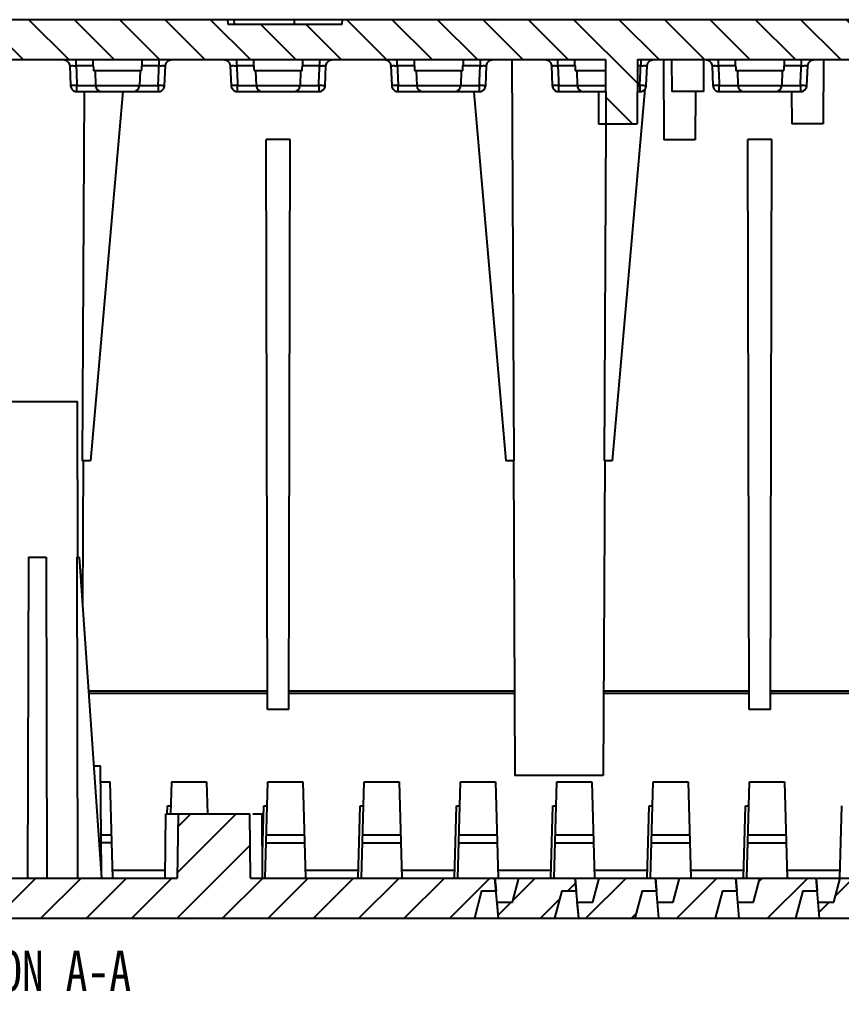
# Model space of a CAD drawing. Header units: millimetres. Extents: x 2151 to 2806, y 681 to 1136.
# Drawn here: x 2315.4 to 2366.6, y 854.1 to 914.6 of the extents above; entities that cross this region are included whole.
import ezdxf
from ezdxf.enums import TextEntityAlignment as Align

# ---------------------------------------------------------------- set-up
doc = ezdxf.new("R2010")
doc.units = ezdxf.units.MM
doc.layers.add('hatch', color=56, linetype='Continuous', lineweight=9)
doc.styles.add('wuwei', font='SimSun.ttf', dxfattribs={"width": 0.8, "oblique": 10})

msp = doc.modelspace()

# ---------------------------------------------------------------- hatches: boundary and pattern name
at = {"linetype": 'Continuous'}
h = msp.add_hatch(dxfattribs=at)
h.set_pattern_fill('DEFAULT__1', color=2, scale=2, angle=135, style=0, pattern_type=0)
h.set_pattern_definition([(135, (2154.8328, 809.893), (-1.414214, -1.414214), [])])
edge = h.paths.add_edge_path()
edge.add_line((2210.927, 914.648), (2219.494, 914.648))
edge.add_line((2219.51, 914.348), (2219.494, 914.648))
edge.add_line((2219.51, 914.348), (2220.279, 914.348))
edge.add_line((2220.279, 914.348), (2220.294, 914.648))
edge.add_line((2220.294, 914.648), (2297.494, 914.648))
edge.add_line((2297.51, 914.348), (2297.494, 914.648))
edge.add_line((2297.51, 914.348), (2304.633, 914.348))
edge.add_line((2304.633, 914.348), (2304.653, 914.648))
edge.add_line((2304.653, 914.648), (2328.336, 914.648))
edge.add_line((2328.336, 914.648), (2328.356, 914.348))
edge.add_line((2328.356, 914.348), (2335.479, 914.348))
edge.add_line((2335.479, 914.348), (2335.494, 914.648))
edge.add_line((2335.494, 914.648), (2412.694, 914.648))
edge.add_line((2412.71, 914.348), (2412.694, 914.648))
edge.add_line((2412.71, 914.348), (2413.479, 914.348))
edge.add_line((2413.479, 914.348), (2413.494, 914.648))
edge.add_line((2413.494, 914.648), (2422.061, 914.648))
edge.add_spline(control_points=[(2422.061, 914.648), (2423.201, 914.648), (2424.02, 913.857), (2424.06, 912.718)], knot_values=[0, 0, 0, 0, 1, 1, 1, 1], weights=[1, 0.812893, 0.812893, 1], degree=3, periodic=0)
edge.add_line((2425.494, 871.648), (2424.06, 912.718))
edge.add_line((2423.993, 871.648), (2425.494, 871.648))
edge.add_line((2423.953, 872.798), (2423.993, 871.648))
edge.add_line((2422.953, 872.798), (2423.953, 872.798))
edge.add_line((2422.953, 872.798), (2421.579, 912.148))
edge.add_line((2418.367, 912.148), (2421.579, 912.148))
edge.add_line((2418.367, 912.148), (2418.359, 909.086))
edge.add_line((2417.667, 909.086), (2418.359, 909.086))
edge.add_line((2417.667, 909.086), (2417.667, 872.798))
edge.add_line((2417.667, 872.798), (2417.639, 867.548))
edge.add_line((2416.139, 867.548), (2417.639, 867.548))
edge.add_line((2416.021, 912.648), (2416.139, 867.548))
edge.add_line((2413.758, 912.648), (2416.021, 912.648))
edge.add_line((2413.758, 912.648), (2413.639, 867.548))
edge.add_line((2412.139, 867.548), (2413.639, 867.548))
edge.add_line((2411.906, 912.148), (2412.139, 867.548))
edge.add_line((2353.873, 912.148), (2411.906, 912.148))
edge.add_line((2353.873, 912.148), (2353.852, 908.148))
edge.add_line((2351.894, 908.148), (2353.852, 908.148))
edge.add_line((2351.873, 912.148), (2351.894, 908.148))
edge.add_line((2279.116, 912.148), (2351.873, 912.148))
edge.add_line((2279.116, 912.148), (2279.095, 908.148))
edge.add_line((2277.137, 908.148), (2279.095, 908.148))
edge.add_line((2277.116, 912.148), (2277.137, 908.148))
edge.add_line((2221.083, 912.148), (2277.116, 912.148))
edge.add_line((2221.083, 912.148), (2220.849, 867.548))
edge.add_line((2219.349, 867.548), (2220.849, 867.548))
edge.add_line((2219.231, 912.648), (2219.349, 867.548))
edge.add_line((2216.968, 912.648), (2219.231, 912.648))
edge.add_line((2216.968, 912.648), (2216.849, 867.548))
edge.add_line((2215.349, 867.548), (2216.849, 867.548))
edge.add_line((2215.322, 872.798), (2215.349, 867.548))
edge.add_line((2215.322, 872.798), (2215.322, 910.836))
edge.add_line((2214.625, 910.836), (2215.322, 910.836))
edge.add_line((2214.622, 912.148), (2214.625, 910.836))
edge.add_line((2211.41, 912.148), (2214.622, 912.148))
edge.add_line((2211.41, 912.148), (2210.036, 872.798))
edge.add_line((2209.036, 872.798), (2210.036, 872.798))
edge.add_line((2209.036, 872.798), (2208.996, 871.648))
edge.add_line((2207.494, 871.648), (2208.996, 871.648))
edge.add_line((2207.494, 871.648), (2208.929, 912.718))
edge.add_spline(control_points=[(2210.927, 914.648), (2209.788, 914.648), (2208.968, 913.857), (2208.929, 912.718)], knot_values=[0, 0, 0, 0, 1, 1, 1, 1], weights=[1, 0.812893, 0.812893, 1], degree=3, periodic=0)
h = msp.add_hatch(dxfattribs=at)
h.set_pattern_fill('B', color=2, scale=2, angle=45, style=0, pattern_type=0)
h.set_pattern_definition([(45, (2154.8328, 809.893), (-1.414214, 1.414214), [])])
edge = h.paths.add_edge_path()
edge.add_line((2217.578, 858.648), (2222.095, 858.648))
edge.add_line((2217.578, 858.648), (2217.494, 861.848))
edge.add_line((2217.494, 861.848), (2211.039, 861.848))
edge.add_line((2211.039, 861.848), (2210.906, 865.648))
edge.add_line((2210.906, 865.648), (2207.704, 865.648))
edge.add_line((2207.704, 865.648), (2207.512, 871.148))
edge.add_line((2207.512, 871.148), (2207.794, 871.148))
edge.add_line((2207.794, 871.148), (2207.821, 871.648))
edge.add_line((2207.821, 871.648), (2208.996, 871.648))
edge.add_line((2209.024, 872.448), (2208.996, 871.648))
edge.add_line((2209.231, 872.648), (2209.024, 872.448))
edge.add_line((2209.231, 872.648), (2209.961, 872.648))
edge.add_line((2210.153, 867.148), (2209.961, 872.648))
edge.add_line((2212.354, 867.148), (2210.153, 867.148))
edge.add_line((2212.47, 863.831), (2212.354, 867.148))
edge.add_spline(control_points=[(2212.47, 863.831), (2212.48, 863.546), (2212.685, 863.348), (2212.97, 863.348)], knot_values=[0, 0, 0, 0, 1, 1, 1, 1], weights=[1, 0.812893, 0.812893, 1], degree=3, periodic=0)
edge.add_line((2218.956, 863.348), (2212.97, 863.348))
edge.add_line((2219.013, 861.148), (2218.956, 863.348))
edge.add_line((2219.013, 861.148), (2221.56, 861.148))
edge.add_line((2221.56, 861.148), (2221.594, 860.148))
edge.add_line((2224.19, 860.148), (2221.594, 860.148))
edge.add_line((2224.19, 860.148), (2224.095, 857.438))
edge.add_spline(control_points=[(2224.095, 857.438), (2224.089, 857.267), (2223.966, 857.148), (2223.795, 857.148)], knot_values=[0, 0, 0, 0, 1, 1, 1, 1], weights=[1, 0.812893, 0.812893, 1], degree=3, periodic=0)
edge.add_line((2222.933, 857.148), (2223.795, 857.148))
edge.add_spline(control_points=[(2222.932, 857.148), (2222.359, 857.148), (2222.667, 858.648), (2222.094, 858.648)], knot_values=[0, 0, 0, 0, 1, 1, 1, 1], degree=3, periodic=0)
edge = h.paths.add_edge_path()
edge.add_line((2425.285, 865.648), (2425.477, 871.148))
edge.add_line((2425.285, 865.648), (2422.083, 865.648))
edge.add_line((2422.083, 865.648), (2421.967, 862.331))
edge.add_spline(control_points=[(2421.467, 861.848), (2421.752, 861.848), (2421.957, 862.046), (2421.967, 862.331)], knot_values=[0, 0, 0, 0, 1, 1, 1, 1], weights=[1, 0.812893, 0.812893, 1], degree=3, periodic=0)
edge.add_line((2421.467, 861.848), (2415.494, 861.848))
edge.add_line((2415.494, 861.848), (2415.494, 858.648))
edge.add_line((2410.894, 858.648), (2415.494, 858.648))
edge.add_spline(control_points=[(2410.894, 858.648), (2410.322, 858.648), (2410.63, 857.148), (2410.057, 857.148)], knot_values=[0, 0, 0, 0, 1, 1, 1, 1], degree=3, periodic=0)
edge.add_line((2409.194, 857.148), (2410.056, 857.148))
edge.add_spline(control_points=[(2409.194, 857.148), (2409.023, 857.148), (2408.9, 857.267), (2408.894, 857.438)], knot_values=[0, 0, 0, 0, 1, 1, 1, 1], weights=[1, 0.812893, 0.812893, 1], degree=3, periodic=0)
edge.add_line((2408.894, 857.438), (2408.799, 860.148))
edge.add_line((2411.394, 860.148), (2408.799, 860.148))
edge.add_line((2411.394, 860.148), (2411.429, 861.148))
edge.add_line((2411.429, 861.148), (2413.976, 861.148))
edge.add_line((2414.033, 863.348), (2413.976, 861.148))
edge.add_line((2420.019, 863.348), (2414.033, 863.348))
edge.add_spline(control_points=[(2420.019, 863.348), (2420.304, 863.348), (2420.509, 863.546), (2420.519, 863.831)], knot_values=[0, 0, 0, 0, 1, 1, 1, 1], weights=[1, 0.812893, 0.812893, 1], degree=3, periodic=0)
edge.add_line((2420.634, 867.148), (2420.519, 863.831))
edge.add_line((2422.836, 867.148), (2420.634, 867.148))
edge.add_line((2422.836, 867.148), (2423.028, 872.648))
edge.add_line((2423.028, 872.648), (2423.758, 872.648))
edge.add_line((2423.758, 872.648), (2423.965, 872.448))
edge.add_line((2423.965, 872.448), (2423.993, 871.648))
edge.add_line((2423.993, 871.648), (2425.168, 871.648))
edge.add_line((2425.194, 871.148), (2425.168, 871.648))
edge.add_line((2425.194, 871.148), (2425.477, 871.148))
edge = h.paths.add_edge_path()
edge.add_line((2239.494, 858.648), (2343.713, 858.648))
edge.add_spline(control_points=[(2239.494, 858.648), (2238.922, 858.648), (2239.23, 857.148), (2238.657, 857.148)], knot_values=[0, 0, 0, 0, 1, 1, 1, 1], degree=3, periodic=0)
edge.add_line((2237.794, 857.148), (2238.657, 857.148))
edge.add_spline(control_points=[(2237.794, 857.148), (2237.623, 857.148), (2237.5, 857.267), (2237.494, 857.438)], knot_values=[0, 0, 0, 0, 1, 1, 1, 1], weights=[1, 0.812893, 0.812893, 1], degree=3, periodic=0)
edge.add_line((2237.294, 863.148), (2237.494, 857.438))
edge.add_line((2224.494, 863.148), (2237.294, 863.148))
edge.add_line((2224.494, 863.148), (2224.547, 864.648))
edge.add_line((2224.547, 864.648), (2239.933, 864.648))
edge.add_line((2239.994, 861.148), (2239.933, 864.648))
edge.add_line((2239.994, 861.148), (2325.212, 861.148))
edge.add_line((2325.258, 865.148), (2325.212, 861.148))
edge.add_line((2325.258, 865.148), (2329.731, 865.148))
edge.add_line((2329.777, 861.148), (2329.731, 865.148))
edge.add_line((2329.777, 861.148), (2344.994, 861.148))
edge.add_line((2344.994, 861.148), (2345.064, 860.348))
edge.add_line((2344.169, 860.348), (2345.064, 860.348))
edge.add_line((2344.169, 860.348), (2343.713, 858.648))
edge = h.paths.add_edge_path()
edge.add_line((2345.213, 858.648), (2348.713, 858.648))
edge.add_line((2345.213, 858.648), (2345.126, 859.648))
edge.add_line((2345.126, 859.648), (2346.093, 859.648))
edge.add_line((2346.093, 859.648), (2346.494, 861.148))
edge.add_line((2346.494, 861.148), (2349.994, 861.148))
edge.add_line((2349.994, 861.148), (2350.064, 860.348))
edge.add_line((2349.169, 860.348), (2350.064, 860.348))
edge.add_line((2349.169, 860.348), (2348.713, 858.648))
edge = h.paths.add_edge_path()
edge.add_line((2350.213, 858.648), (2353.713, 858.648))
edge.add_line((2350.213, 858.648), (2350.126, 859.648))
edge.add_line((2350.126, 859.648), (2351.093, 859.648))
edge.add_line((2351.093, 859.648), (2351.494, 861.148))
edge.add_line((2351.494, 861.148), (2354.994, 861.148))
edge.add_line((2354.994, 861.148), (2355.064, 860.348))
edge.add_line((2354.169, 860.348), (2355.064, 860.348))
edge.add_line((2354.169, 860.348), (2353.713, 858.648))
edge = h.paths.add_edge_path()
edge.add_line((2355.213, 858.648), (2358.713, 858.648))
edge.add_line((2355.213, 858.648), (2355.126, 859.648))
edge.add_line((2355.126, 859.648), (2356.093, 859.648))
edge.add_line((2356.093, 859.648), (2356.494, 861.148))
edge.add_line((2356.494, 861.148), (2359.994, 861.148))
edge.add_line((2359.994, 861.148), (2360.064, 860.348))
edge.add_line((2359.169, 860.348), (2360.064, 860.348))
edge.add_line((2359.169, 860.348), (2358.713, 858.648))
edge = h.paths.add_edge_path()
edge.add_line((2360.213, 858.648), (2363.713, 858.648))
edge.add_line((2360.213, 858.648), (2360.126, 859.648))
edge.add_line((2360.126, 859.648), (2361.093, 859.648))
edge.add_line((2361.093, 859.648), (2361.494, 861.148))
edge.add_line((2361.494, 861.148), (2364.994, 861.148))
edge.add_line((2364.994, 861.148), (2365.064, 860.348))
edge.add_line((2364.169, 860.348), (2365.064, 860.348))
edge.add_line((2364.169, 860.348), (2363.713, 858.648))
edge = h.paths.add_edge_path()
edge.add_line((2365.213, 858.648), (2368.713, 858.648))
edge.add_line((2365.213, 858.648), (2365.126, 859.648))
edge.add_line((2365.126, 859.648), (2366.093, 859.648))
edge.add_line((2366.093, 859.648), (2366.494, 861.148))
edge.add_line((2366.494, 861.148), (2369.994, 861.148))
edge.add_line((2369.994, 861.148), (2370.064, 860.348))
edge.add_line((2369.169, 860.348), (2370.064, 860.348))
edge.add_line((2369.169, 860.348), (2368.713, 858.648))
edge = h.paths.add_edge_path()
edge.add_line((2370.213, 858.648), (2373.713, 858.648))
edge.add_line((2370.213, 858.648), (2370.126, 859.648))
edge.add_line((2370.126, 859.648), (2371.093, 859.648))
edge.add_line((2371.093, 859.648), (2371.494, 861.148))
edge.add_line((2371.494, 861.148), (2374.994, 861.148))
edge.add_line((2374.994, 861.148), (2375.064, 860.348))
edge.add_line((2374.169, 860.348), (2375.064, 860.348))
edge.add_line((2374.169, 860.348), (2373.713, 858.648))
edge = h.paths.add_edge_path()
edge.add_line((2375.213, 858.648), (2378.713, 858.648))
edge.add_line((2375.213, 858.648), (2375.126, 859.648))
edge.add_line((2375.126, 859.648), (2375.194, 859.648))
edge.add_line((2375.258, 865.148), (2375.194, 859.648))
edge.add_line((2375.258, 865.148), (2379.731, 865.148))
edge.add_line((2379.777, 861.148), (2379.731, 865.148))
edge.add_line((2379.777, 861.148), (2379.994, 861.148))
edge.add_line((2379.994, 861.148), (2380.064, 860.348))
edge.add_line((2379.169, 860.348), (2380.064, 860.348))
edge.add_line((2379.169, 860.348), (2378.713, 858.648))
edge = h.paths.add_edge_path()
edge.add_line((2380.213, 858.648), (2383.713, 858.648))
edge.add_line((2380.126, 859.648), (2380.213, 858.648))
edge.add_line((2380.126, 859.648), (2381.093, 859.648))
edge.add_line((2381.093, 859.648), (2381.494, 861.148))
edge.add_line((2381.494, 861.148), (2384.994, 861.148))
edge.add_line((2384.994, 861.148), (2385.064, 860.348))
edge.add_line((2384.169, 860.348), (2385.064, 860.348))
edge.add_line((2384.169, 860.348), (2383.713, 858.648))
edge = h.paths.add_edge_path()
edge.add_line((2385.126, 859.648), (2386.093, 859.648))
edge.add_line((2386.093, 859.648), (2386.494, 861.148))
edge.add_line((2386.494, 861.148), (2392.994, 861.148))
edge.add_line((2392.994, 861.148), (2393.056, 864.648))
edge.add_line((2393.056, 864.648), (2408.442, 864.648))
edge.add_line((2408.442, 864.648), (2408.494, 863.148))
edge.add_line((2395.694, 863.148), (2408.494, 863.148))
edge.add_line((2395.694, 863.148), (2395.495, 857.438))
edge.add_spline(control_points=[(2395.195, 857.148), (2395.366, 857.148), (2395.489, 857.267), (2395.495, 857.438)], knot_values=[0, 0, 0, 0, 1, 1, 1, 1], weights=[1, 0.812893, 0.812893, 1], degree=3, periodic=0)
edge.add_line((2394.332, 857.148), (2395.195, 857.148))
edge.add_spline(control_points=[(2394.332, 857.148), (2393.759, 857.148), (2394.067, 858.648), (2393.494, 858.648)], knot_values=[0, 0, 0, 0, 1, 1, 1, 1], degree=3, periodic=0)
edge.add_line((2385.213, 858.648), (2393.494, 858.648))
edge.add_line((2385.213, 858.648), (2385.126, 859.648))

# ---------------------------------------------------------------- linework, layer by layer
at = {"color": 7, "linetype": 'Continuous'}
for p, q in [((2210.927, 914.648), (2422.061, 914.648)), ((2304.653, 914.648), (2328.336, 914.648)), ((2328.336, 914.648), (2328.356, 914.348)), ((2328.336, 914.648), (2328.356, 914.348)), ((2328.776, 914.348), (2328.747, 914.648)), ((2332.494, 914.648), (2332.494, 914.348)), ((2335.479, 914.348), (2335.494, 914.648)), ((2335.479, 914.348), (2335.494, 914.648)), ((2335.494, 914.648), (2412.694, 914.648)), ((2328.356, 914.348), (2335.479, 914.348)), ((2328.356, 914.348), (2335.479, 914.348)), ((2279.116, 912.148), (2351.873, 912.148)), ((2279.116, 912.148), (2351.873, 912.148)), ((2318.515, 911.765), (2318.566, 910.532)), ((2318.915, 911.762), (2318.915, 912.148)), ((2319.984, 911.762), (2318.915, 911.762)), ((2319.984, 911.762), (2319.98, 911.852)), ((2319.984, 911.762), (2319.989, 911.605)), ((2323, 911.605), (2323.005, 911.762)), ((2323.009, 911.852), (2323.005, 911.762)), ((2324.074, 911.762), (2323.005, 911.762)), ((2324.074, 912.148), (2324.074, 911.762)), ((2324.423, 910.532), (2324.474, 911.765)), ((2328.515, 911.765), (2328.566, 910.532)), ((2328.915, 911.762), (2328.915, 912.148)), ((2329.984, 911.762), (2328.915, 911.762)), ((2329.984, 911.762), (2329.98, 911.852)), ((2329.984, 911.762), (2329.989, 911.605)), ((2333, 911.605), (2333.005, 911.762)), ((2333.009, 911.852), (2333.005, 911.762)), ((2334.074, 911.762), (2333.005, 911.762)), ((2334.074, 912.148), (2334.074, 911.762)), ((2334.423, 910.532), (2334.474, 911.765)), ((2338.515, 911.765), (2338.566, 910.532)), ((2338.915, 911.762), (2338.915, 912.148)), ((2339.984, 911.762), (2338.915, 911.762)), ((2339.984, 911.762), (2339.98, 911.852)), ((2339.984, 911.762), (2339.989, 911.605)), ((2343, 911.605), (2343.005, 911.762)), ((2343.009, 911.852), (2343.005, 911.762)), ((2344.074, 911.762), (2343.005, 911.762)), ((2344.074, 912.148), (2344.074, 911.762)), ((2344.423, 910.532), (2344.474, 911.765)), ((2346.192, 887.148), (2346.072, 912.148)), ((2348.515, 911.765), (2348.566, 910.532)), ((2348.915, 911.762), (2348.915, 912.148)), ((2349.984, 911.762), (2348.915, 911.762)), ((2349.984, 911.762), (2349.98, 911.852)), ((2349.984, 911.762), (2349.989, 911.605)), ((2351.873, 912.148), (2351.894, 908.148)), ((2351.873, 912.148), (2351.894, 908.148)), ((2353.873, 912.148), (2353.852, 908.148)), ((2353.873, 912.148), (2353.852, 908.148)), ((2354.074, 911.762), (2353.871, 911.762)), ((2353.873, 912.148), (2411.906, 912.148)), ((2353.873, 912.148), (2411.906, 912.148)), ((2354.074, 912.148), (2354.074, 911.762)), ((2354.423, 910.532), (2354.474, 911.765)), ((2355.494, 912.148), (2355.521, 907.148)), ((2355.994, 912.148), (2356.005, 910.148)), ((2357.994, 912.148), (2357.984, 910.148)), ((2358.515, 911.765), (2358.566, 910.532)), ((2358.915, 911.762), (2358.915, 912.148)), ((2359.984, 911.762), (2358.915, 911.762)), ((2359.984, 911.762), (2359.98, 911.852)), ((2359.984, 911.762), (2359.989, 911.605)), ((2363, 911.605), (2363.005, 911.762)), ((2363.009, 911.852), (2363.005, 911.762)), ((2364.074, 911.762), (2363.005, 911.762)), ((2364.074, 912.148), (2364.074, 911.762)), ((2364.423, 910.532), (2364.474, 911.765)), ((2365.459, 912.148), (2365.438, 908.148)), ((2319.989, 911.605), (2319.995, 911.448)), ((2320.095, 911.448), (2319.995, 911.448)), ((2320.094, 911.448), (2320.126, 910.534)), ((2322.894, 911.448), (2320.095, 911.448)), ((2322.894, 911.448), (2322.863, 910.534)), ((2322.994, 911.448), (2322.894, 911.448)), ((2322.994, 911.448), (2323, 911.605)), ((2329.989, 911.605), (2329.995, 911.448)), ((2330.095, 911.448), (2329.995, 911.448)), ((2330.094, 911.448), (2330.126, 910.534)), ((2332.894, 911.448), (2330.095, 911.448)), ((2332.894, 911.448), (2332.863, 910.534)), ((2332.994, 911.448), (2332.894, 911.448)), ((2332.994, 911.448), (2333, 911.605)), ((2339.989, 911.605), (2339.995, 911.448)), ((2340.095, 911.448), (2339.995, 911.448)), ((2340.094, 911.448), (2340.126, 910.534)), ((2342.894, 911.448), (2340.095, 911.448)), ((2342.894, 911.448), (2342.863, 910.534)), ((2342.994, 911.448), (2342.894, 911.448)), ((2342.994, 911.448), (2343, 911.605)), ((2349.989, 911.605), (2349.995, 911.448)), ((2350.095, 911.448), (2349.995, 911.448)), ((2350.094, 911.448), (2350.126, 910.534)), ((2351.877, 911.448), (2350.095, 911.448)), ((2359.989, 911.605), (2359.995, 911.448)), ((2360.095, 911.448), (2359.995, 911.448)), ((2360.094, 911.448), (2360.126, 910.534)), ((2362.894, 911.448), (2360.095, 911.448)), ((2362.894, 911.448), (2362.863, 910.534)), ((2362.994, 911.448), (2362.894, 911.448)), ((2362.994, 911.448), (2363, 911.605)), ((2318.966, 910.148), (2318.966, 910.534)), ((2318.966, 910.534), (2324.023, 910.534)), ((2324.023, 910.534), (2324.023, 910.148)), ((2328.966, 910.148), (2328.966, 910.534)), ((2328.966, 910.534), (2334.023, 910.534)), ((2334.023, 910.534), (2334.023, 910.148)), ((2338.966, 910.148), (2338.966, 910.534)), ((2338.966, 910.534), (2344.023, 910.534)), ((2344.023, 910.534), (2344.023, 910.148)), ((2348.966, 910.148), (2348.966, 910.534)), ((2348.966, 910.534), (2351.882, 910.534)), ((2353.865, 910.534), (2354.023, 910.534)), ((2354.023, 910.534), (2354.023, 910.148)), ((2358.966, 910.148), (2358.966, 910.534)), ((2358.966, 910.534), (2364.023, 910.534)), ((2364.023, 910.534), (2364.023, 910.148)), ((2318.967, 910.148), (2324.023, 910.148)), ((2319.407, 910.148), (2319.297, 887.148)), ((2321.819, 910.148), (2319.807, 887.148)), ((2328.967, 910.148), (2334.023, 910.148)), ((2338.967, 910.148), (2344.023, 910.148)), ((2343.672, 910.118), (2345.682, 887.148)), ((2348.967, 910.148), (2351.884, 910.148)), ((2351.444, 910.148), (2351.455, 908.148)), ((2354.333, 910.301), (2352.307, 887.148)), ((2353.863, 910.148), (2354.023, 910.148)), ((2357.984, 910.148), (2356.005, 910.148)), ((2357.484, 910.148), (2357.468, 907.148)), ((2358.967, 910.148), (2364.023, 910.148)), ((2363.469, 910.148), (2363.48, 908.148)), ((2351.455, 908.148), (2353.852, 908.148)), ((2351.898, 908.148), (2351.797, 887.148)), ((2351.894, 908.148), (2353.852, 908.148)), ((2365.438, 908.148), (2363.48, 908.148)), ((2330.837, 871.648), (2330.744, 907.162)), ((2332.244, 907.162), (2330.744, 907.162)), ((2332.151, 871.648), (2332.244, 907.162)), ((2357.468, 907.148), (2355.521, 907.148)), ((2360.837, 871.648), (2360.744, 907.162)), ((2362.244, 907.162), (2360.744, 907.162)), ((2362.151, 871.648), (2362.244, 907.162)), ((2313.994, 890.848), (2318.994, 890.848)), ((2319.028, 881.148), (2318.994, 890.848)), ((2319.807, 887.148), (2319.297, 887.148)), ((2319.347, 887.148), (2319.3, 878.249)), ((2346.192, 887.148), (2345.682, 887.148)), ((2346.142, 887.148), (2346.244, 867.548)), ((2351.847, 887.148), (2351.744, 867.548)), ((2352.307, 887.148), (2351.797, 887.148)), ((2315.947, 881.148), (2315.894, 861.148)), ((2315.947, 881.148), (2317.042, 881.148)), ((2317.042, 881.148), (2317.094, 861.148)), ((2319.028, 861.148), (2318.968, 881.148)), ((2318.968, 881.148), (2319.098, 881.148)), ((2319.098, 881.148), (2320.494, 861.148)), ((2330.834, 872.798), (2319.681, 872.798)), ((2330.835, 872.648), (2319.692, 872.648)), ((2346.217, 872.798), (2332.154, 872.798)), ((2346.218, 872.648), (2332.154, 872.648)), ((2360.835, 872.648), (2351.771, 872.648)), ((2360.834, 872.798), (2351.772, 872.798)), ((2390.834, 872.798), (2362.154, 872.798)), ((2390.835, 872.648), (2362.154, 872.648)), ((2332.151, 871.648), (2330.837, 871.648)), ((2362.151, 871.648), (2360.837, 871.648)), ((2320.006, 868.148), (2320.433, 868.148)), ((2320.491, 861.515), (2320.433, 868.148)), ((2351.744, 867.548), (2346.244, 867.548)), ((2320.442, 867.148), (2321.037, 867.148)), ((2321.194, 861.148), (2321.037, 867.148)), ((2324.852, 867.148), (2324.799, 865.148)), ((2324.852, 867.148), (2327.037, 867.148)), ((2327.037, 867.148), (2327.09, 865.148)), ((2330.694, 861.148), (2330.852, 867.148)), ((2330.852, 867.148), (2333.037, 867.148)), ((2333.037, 867.148), (2333.194, 861.148)), ((2336.694, 861.148), (2336.852, 867.148)), ((2336.852, 867.148), (2339.037, 867.148)), ((2339.037, 867.148), (2339.194, 861.148)), ((2342.694, 861.148), (2342.852, 867.148)), ((2342.852, 867.148), (2345.037, 867.148)), ((2345.037, 867.148), (2345.194, 861.148)), ((2348.694, 861.148), (2348.852, 867.148)), ((2348.852, 867.148), (2351.037, 867.148)), ((2351.037, 867.148), (2351.194, 861.148)), ((2354.694, 861.148), (2354.852, 867.148)), ((2354.852, 867.148), (2357.037, 867.148)), ((2357.037, 867.148), (2357.194, 861.148)), ((2360.694, 861.148), (2360.852, 867.148)), ((2360.852, 867.148), (2363.037, 867.148)), ((2363.037, 867.148), (2363.194, 861.148)), ((2324.581, 865.146), (2324.594, 865.648)), ((2324.594, 865.648), (2324.812, 865.648)), ((2330.516, 862.673), (2330.594, 865.648)), ((2330.594, 865.648), (2330.812, 865.648)), ((2336.476, 861.148), (2336.594, 865.648)), ((2336.594, 865.648), (2336.812, 865.648)), ((2342.476, 861.148), (2342.594, 865.648)), ((2342.594, 865.648), (2342.812, 865.648)), ((2348.476, 861.148), (2348.594, 865.648)), ((2348.594, 865.648), (2348.812, 865.648)), ((2354.476, 861.148), (2354.594, 865.648)), ((2354.594, 865.648), (2354.812, 865.648)), ((2360.476, 861.148), (2360.594, 865.648)), ((2360.594, 865.648), (2360.812, 865.648)), ((2366.476, 861.148), (2366.594, 865.648)), ((2324.46, 861.148), (2324.494, 865.148)), ((2324.494, 865.148), (2329.731, 865.148)), ((2325.258, 865.148), (2325.212, 861.148)), ((2325.258, 865.148), (2325.212, 861.148)), ((2325.258, 865.148), (2329.731, 865.148)), ((2329.777, 861.148), (2329.731, 865.148)), ((2329.777, 861.148), (2329.731, 865.148)), ((2329.921, 865.148), (2330.494, 865.148)), ((2330.529, 861.148), (2330.494, 865.148)), ((2320.471, 863.831), (2321.124, 863.831)), ((2330.765, 863.831), (2333.124, 863.831)), ((2336.765, 863.831), (2339.124, 863.831)), ((2342.765, 863.831), (2345.124, 863.831)), ((2348.765, 863.831), (2351.124, 863.831)), ((2354.765, 863.831), (2357.124, 863.831)), ((2360.765, 863.831), (2363.124, 863.831)), ((2321.137, 863.348), (2320.474, 863.348)), ((2330.752, 863.348), (2333.137, 863.348)), ((2336.752, 863.348), (2339.137, 863.348)), ((2342.752, 863.348), (2345.137, 863.348)), ((2348.752, 863.348), (2351.137, 863.348)), ((2354.752, 863.348), (2357.137, 863.348)), ((2360.752, 863.348), (2363.137, 863.348)), ((2321.182, 861.631), (2324.489, 861.631)), ((2333.182, 861.631), (2336.489, 861.631)), ((2339.182, 861.631), (2342.489, 861.631)), ((2345.182, 861.631), (2348.489, 861.631)), ((2351.182, 861.631), (2354.489, 861.631)), ((2357.182, 861.631), (2360.489, 861.631)), ((2363.182, 861.631), (2366.489, 861.631)), ((2239.994, 861.148), (2325.212, 861.148)), ((2239.994, 861.148), (2325.212, 861.148)), ((2329.777, 861.148), (2375.212, 861.148)), ((2329.777, 861.148), (2344.994, 861.148)), ((2345.213, 858.648), (2344.994, 861.148)), ((2344.994, 861.148), (2345.064, 860.348)), ((2346.093, 859.648), (2346.494, 861.148)), ((2346.093, 859.648), (2346.494, 861.148)), ((2346.494, 861.148), (2349.994, 861.148)), ((2350.213, 858.648), (2349.994, 861.148)), ((2349.994, 861.148), (2350.064, 860.348)), ((2351.093, 859.648), (2351.494, 861.148)), ((2351.093, 859.648), (2351.494, 861.148)), ((2351.494, 861.148), (2354.994, 861.148)), ((2355.213, 858.648), (2354.994, 861.148)), ((2354.994, 861.148), (2355.064, 860.348)), ((2356.093, 859.648), (2356.494, 861.148)), ((2356.093, 859.648), (2356.494, 861.148)), ((2356.494, 861.148), (2359.994, 861.148)), ((2360.213, 858.648), (2359.994, 861.148)), ((2359.994, 861.148), (2360.064, 860.348)), ((2361.093, 859.648), (2361.494, 861.148)), ((2361.093, 859.648), (2361.494, 861.148)), ((2361.494, 861.148), (2364.994, 861.148)), ((2365.213, 858.648), (2364.994, 861.148)), ((2364.994, 861.148), (2365.064, 860.348)), ((2366.093, 859.648), (2366.494, 861.148)), ((2366.093, 859.648), (2366.494, 861.148)), ((2366.494, 861.148), (2369.994, 861.148)), ((2344.169, 860.348), (2343.713, 858.648)), ((2344.169, 860.348), (2343.713, 858.648)), ((2344.169, 860.348), (2345.064, 860.348)), ((2344.169, 860.348), (2345.064, 860.348)), ((2349.169, 860.348), (2348.713, 858.648)), ((2349.169, 860.348), (2348.713, 858.648)), ((2349.169, 860.348), (2350.064, 860.348)), ((2349.169, 860.348), (2350.064, 860.348)), ((2354.169, 860.348), (2353.713, 858.648)), ((2354.169, 860.348), (2353.713, 858.648)), ((2354.169, 860.348), (2355.064, 860.348)), ((2354.169, 860.348), (2355.064, 860.348)), ((2359.169, 860.348), (2358.713, 858.648)), ((2359.169, 860.348), (2358.713, 858.648)), ((2359.169, 860.348), (2360.064, 860.348)), ((2359.169, 860.348), (2360.064, 860.348)), ((2364.169, 860.348), (2363.713, 858.648)), ((2364.169, 860.348), (2363.713, 858.648)), ((2364.169, 860.348), (2365.064, 860.348)), ((2364.169, 860.348), (2365.064, 860.348)), ((2345.126, 859.648), (2346.093, 859.648)), ((2345.126, 859.648), (2346.093, 859.648)), ((2345.213, 858.648), (2345.126, 859.648)), ((2350.126, 859.648), (2351.093, 859.648)), ((2350.126, 859.648), (2351.093, 859.648)), ((2350.213, 858.648), (2350.126, 859.648)), ((2355.126, 859.648), (2356.093, 859.648)), ((2355.126, 859.648), (2356.093, 859.648)), ((2355.213, 858.648), (2355.126, 859.648)), ((2360.126, 859.648), (2361.093, 859.648)), ((2360.126, 859.648), (2361.093, 859.648)), ((2360.213, 858.648), (2360.126, 859.648)), ((2365.126, 859.648), (2366.093, 859.648)), ((2365.126, 859.648), (2366.093, 859.648)), ((2365.213, 858.648), (2365.126, 859.648)), ((2239.494, 858.648), (2393.494, 858.648)), ((2239.494, 858.648), (2343.713, 858.648)), ((2345.213, 858.648), (2348.713, 858.648)), ((2350.213, 858.648), (2353.713, 858.648)), ((2355.213, 858.648), (2358.713, 858.648)), ((2360.213, 858.648), (2363.713, 858.648)), ((2365.213, 858.648), (2368.713, 858.648))]:
    msp.add_line(p, q, dxfattribs=at)
for points in [[(2318.116, 912.148), (2318.322, 912.091), (2318.469, 911.936), (2318.515, 911.765)], [(2324.474, 911.765), (2324.52, 911.936), (2324.667, 912.091), (2324.872, 912.148)], [(2328.116, 912.148), (2328.322, 912.091), (2328.469, 911.936), (2328.515, 911.765)], [(2334.474, 911.765), (2334.52, 911.936), (2334.667, 912.091), (2334.872, 912.148)], [(2338.116, 912.148), (2338.322, 912.091), (2338.469, 911.936), (2338.515, 911.765)], [(2344.474, 911.765), (2344.52, 911.936), (2344.667, 912.091), (2344.872, 912.148)], [(2348.116, 912.148), (2348.322, 912.091), (2348.469, 911.936), (2348.515, 911.765)], [(2354.474, 911.765), (2354.52, 911.936), (2354.667, 912.091), (2354.872, 912.148)], [(2358.116, 912.148), (2358.322, 912.091), (2358.469, 911.936), (2358.515, 911.765)], [(2364.474, 911.765), (2364.52, 911.936), (2364.667, 912.091), (2364.872, 912.148)]]:
    msp.add_lwpolyline(points, dxfattribs=at)
for centre, radius, start, end in [((2318.967, 910.548), 0.401, 182.41373, 227.60681), ((2320.526, 910.548), 0.4, 182, 270), ((2322.463, 910.548), 0.4, 270, 358), ((2324.026, 910.547), 0.397, 328.96576, 348.6055), ((2324.017, 910.549), 0.406, 348.59419, 358.11897), ((2328.967, 910.548), 0.401, 182.41373, 227.60681), ((2330.526, 910.548), 0.4, 182, 270), ((2332.463, 910.548), 0.4, 270, 358), ((2334.026, 910.547), 0.397, 328.96576, 348.6055), ((2334.017, 910.549), 0.406, 348.59419, 358.11897), ((2338.967, 910.548), 0.401, 182.41373, 227.60681), ((2340.526, 910.548), 0.4, 182, 270), ((2342.463, 910.548), 0.4, 270, 358), ((2344.026, 910.547), 0.397, 328.96576, 348.6055), ((2344.017, 910.549), 0.406, 348.59419, 358.11897), ((2348.967, 910.548), 0.401, 182.41373, 227.60681), ((2350.526, 910.548), 0.4, 182, 270), ((2354.026, 910.547), 0.397, 328.96576, 348.6055), ((2354.017, 910.549), 0.406, 348.59419, 358.11897), ((2358.967, 910.548), 0.401, 182.41373, 227.60681), ((2360.526, 910.548), 0.4, 182, 270), ((2362.463, 910.548), 0.4, 270, 358), ((2364.026, 910.547), 0.397, 328.96576, 348.6055), ((2364.017, 910.549), 0.406, 348.59419, 358.11897), ((2324.023, 910.548), 0.4, 269.99507, 329.04715), ((2334.023, 910.548), 0.4, 269.99507, 329.04715), ((2344.023, 910.548), 0.4, 269.99507, 329.04715), ((2354.023, 910.548), 0.4, 269.99507, 329.04715), ((2364.023, 910.548), 0.4, 269.99507, 329.04715)]:
    msp.add_arc(centre, radius, start, end, dxfattribs=at)
for points, start_tangent, end_tangent in [([(2318.517, 911.764), (2318.571, 911.769), (2318.66, 911.769), (2318.779, 911.767), (2318.915, 911.762)], (0.28912, 0.957293), (0.999161, -0.040948)), ([(2318.915, 911.762), (2318.94, 911.166), (2318.966, 910.534)], (0.040927, -0.999162), (0.041748, -0.999128)), ([(2319.977, 912.006), (2319.987, 912.111), (2320.02, 912.148)], (-0.038315, 0.999266), (1, 0)), ([(2319.98, 911.852), (2319.977, 912.006)], (-0.034899, 0.999391), (-0.038315, 0.999266)), ([(2322.969, 912.148), (2323.002, 912.111), (2323.012, 912.006), (2323.009, 911.852)], (1, 0), (-0.034899, -0.999391)), ([(2324.023, 910.534), (2324.048, 911.136), (2324.074, 911.762)], (0.041748, 0.999128), (0.040927, 0.999162)), ([(2324.074, 911.762), (2324.21, 911.767), (2324.329, 911.769), (2324.418, 911.769), (2324.472, 911.764)], (0.999161, 0.040948), (0.289141, -0.957287)), ([(2328.517, 911.764), (2328.571, 911.769), (2328.66, 911.769), (2328.779, 911.767), (2328.915, 911.762)], (0.28912, 0.957293), (0.999161, -0.040948)), ([(2328.915, 911.762), (2328.94, 911.166), (2328.966, 910.534)], (0.040927, -0.999162), (0.041748, -0.999128)), ([(2329.977, 912.006), (2329.987, 912.111), (2330.02, 912.148)], (-0.038315, 0.999266), (1, 0)), ([(2329.98, 911.852), (2329.977, 912.006)], (-0.034899, 0.999391), (-0.038315, 0.999266)), ([(2332.969, 912.148), (2333.002, 912.111), (2333.012, 912.006), (2333.009, 911.852)], (1, 0), (-0.034899, -0.999391)), ([(2334.023, 910.534), (2334.048, 911.136), (2334.074, 911.762)], (0.041748, 0.999128), (0.040927, 0.999162)), ([(2334.074, 911.762), (2334.21, 911.767), (2334.329, 911.769), (2334.418, 911.769), (2334.472, 911.764)], (0.999161, 0.040948), (0.289141, -0.957287)), ([(2338.517, 911.764), (2338.571, 911.769), (2338.66, 911.769), (2338.779, 911.767), (2338.915, 911.762)], (0.28912, 0.957293), (0.999161, -0.040948)), ([(2338.915, 911.762), (2338.94, 911.166), (2338.966, 910.534)], (0.040927, -0.999162), (0.041748, -0.999128)), ([(2339.977, 912.006), (2339.987, 912.111), (2340.02, 912.148)], (-0.038315, 0.999266), (1, 0)), ([(2339.98, 911.852), (2339.977, 912.006)], (-0.034899, 0.999391), (-0.038315, 0.999266)), ([(2342.969, 912.148), (2343.002, 912.111), (2343.012, 912.006), (2343.009, 911.852)], (1, 0), (-0.034899, -0.999391)), ([(2344.023, 910.534), (2344.048, 911.136), (2344.074, 911.762)], (0.041748, 0.999128), (0.040927, 0.999162)), ([(2344.074, 911.762), (2344.21, 911.767), (2344.329, 911.769), (2344.418, 911.769), (2344.472, 911.764)], (0.999161, 0.040948), (0.289141, -0.957287)), ([(2348.517, 911.764), (2348.571, 911.769), (2348.66, 911.769), (2348.779, 911.767), (2348.915, 911.762)], (0.28912, 0.957293), (0.999161, -0.040948)), ([(2348.915, 911.762), (2348.94, 911.166), (2348.966, 910.534)], (0.040927, -0.999162), (0.041748, -0.999128)), ([(2349.977, 912.006), (2349.987, 912.111), (2350.02, 912.148)], (-0.038315, 0.999266), (1, 0)), ([(2349.98, 911.852), (2349.977, 912.006)], (-0.034899, 0.999391), (-0.038315, 0.999266)), ([(2354.023, 910.534), (2354.048, 911.136), (2354.074, 911.762)], (0.041748, 0.999128), (0.040927, 0.999162)), ([(2354.074, 911.762), (2354.21, 911.767), (2354.329, 911.769), (2354.418, 911.769), (2354.472, 911.764)], (0.999161, 0.040948), (0.289141, -0.957287)), ([(2358.517, 911.764), (2358.571, 911.769), (2358.66, 911.769), (2358.779, 911.767), (2358.915, 911.762)], (0.28912, 0.957293), (0.999161, -0.040948)), ([(2358.915, 911.762), (2358.94, 911.166), (2358.966, 910.534)], (0.040927, -0.999162), (0.041748, -0.999128)), ([(2359.977, 912.006), (2359.987, 912.111), (2360.02, 912.148)], (-0.038315, 0.999266), (1, 0)), ([(2359.98, 911.852), (2359.977, 912.006)], (-0.034899, 0.999391), (-0.038315, 0.999266)), ([(2362.969, 912.148), (2363.002, 912.111), (2363.012, 912.006), (2363.009, 911.852)], (1, 0), (-0.034899, -0.999391)), ([(2364.023, 910.534), (2364.048, 911.136), (2364.074, 911.762)], (0.041748, 0.999128), (0.040927, 0.999162)), ([(2364.074, 911.762), (2364.21, 911.767), (2364.329, 911.769), (2364.418, 911.769), (2364.472, 911.764)], (0.999161, 0.040948), (0.289141, -0.957287)), ([(2318.966, 910.534), (2318.746, 910.527), (2318.599, 910.527), (2318.57, 910.533)], (-0.99913, -0.041697), (-0.339936, 0.940448)), ([(2324.418, 910.535), (2324.39, 910.527), (2324.243, 910.527), (2324.023, 910.534)], (-0.133609, 0.991034), (-0.991427, 0.130664)), ([(2328.966, 910.534), (2328.746, 910.527), (2328.599, 910.527), (2328.57, 910.533)], (-0.99913, -0.041697), (-0.339936, 0.940448)), ([(2334.418, 910.535), (2334.39, 910.527), (2334.243, 910.527), (2334.023, 910.534)], (-0.133609, 0.991034), (-0.991427, 0.130664)), ([(2338.966, 910.534), (2338.746, 910.527), (2338.599, 910.527), (2338.57, 910.533)], (-0.99913, -0.041697), (-0.339936, 0.940448)), ([(2344.418, 910.535), (2344.39, 910.527), (2344.243, 910.527), (2344.023, 910.534)], (-0.133609, 0.991034), (-0.991427, 0.130664)), ([(2348.966, 910.534), (2348.746, 910.527), (2348.599, 910.527), (2348.57, 910.533)], (-0.99913, -0.041697), (-0.339936, 0.940448)), ([(2354.418, 910.535), (2354.39, 910.527), (2354.243, 910.527), (2354.023, 910.534)], (-0.133609, 0.991034), (-0.991427, 0.130664)), ([(2358.966, 910.534), (2358.746, 910.527), (2358.599, 910.527), (2358.57, 910.533)], (-0.99913, -0.041697), (-0.339936, 0.940448)), ([(2364.418, 910.535), (2364.39, 910.527), (2364.243, 910.527), (2364.023, 910.534)], (-0.133609, 0.991034), (-0.991427, 0.130664)), ([(2318.696, 910.253), (2318.77, 910.2), (2318.868, 910.161)], (0.739053, -0.673647), (0.969411, -0.245443)), ([(2318.868, 910.161), (2318.966, 910.148)], (0.969411, -0.245443), (1, 0)), ([(2328.696, 910.253), (2328.77, 910.2), (2328.868, 910.161)], (0.739053, -0.673647), (0.969411, -0.245443)), ([(2328.868, 910.161), (2328.966, 910.148)], (0.969411, -0.245443), (1, 0)), ([(2338.696, 910.253), (2338.77, 910.2), (2338.868, 910.161)], (0.739053, -0.673647), (0.969411, -0.245443)), ([(2338.868, 910.161), (2338.966, 910.148)], (0.969411, -0.245443), (1, 0)), ([(2348.696, 910.253), (2348.77, 910.2), (2348.868, 910.161)], (0.739053, -0.673647), (0.969411, -0.245443)), ([(2348.868, 910.161), (2348.966, 910.148)], (0.969411, -0.245443), (1, 0)), ([(2358.696, 910.253), (2358.77, 910.2), (2358.868, 910.161)], (0.739053, -0.673647), (0.969411, -0.245443)), ([(2358.868, 910.161), (2358.966, 910.148)], (0.969411, -0.245443), (1, 0))]:
    msp.add_spline(points, degree=3, dxfattribs=dict(at, start_tangent=start_tangent, end_tangent=end_tangent))

# ---------------------------------------------------------------- texts
at = {"layer": 'hatch', "color": 6, "style": 'wuwei', "width": 0.8}
msp.add_text('SECTION A-A', height=2.5, dxfattribs=at).set_placement((2314.856, 855.366), align=Align.MIDDLE)

doc.saveas('drawing.dxf')
